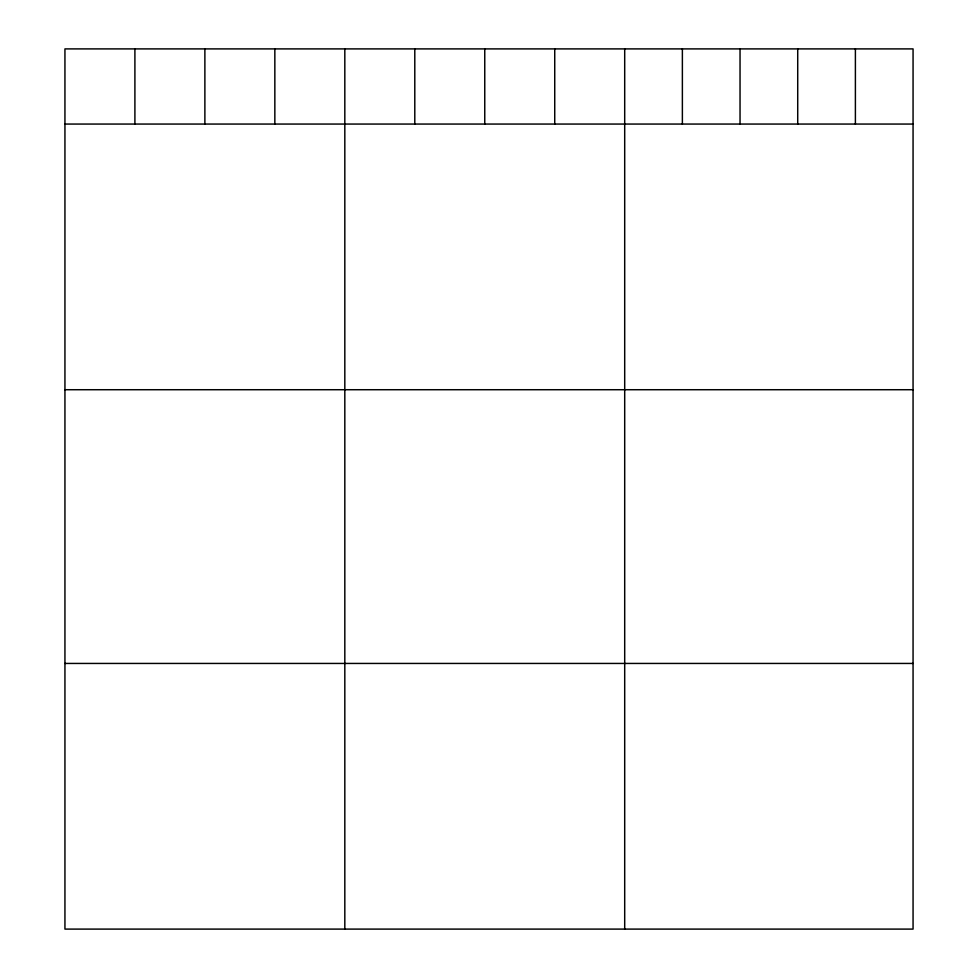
<?xml version="1.0" encoding="UTF-8"?>
<svg xmlns="http://www.w3.org/2000/svg" width="978" height="978" viewBox="0 0 978 978"><rect width="100%" height="100%" fill="white"/><g stroke="black" fill="none" stroke-linecap="round" stroke-linejoin="round"><path stroke-width="1.47" d="M913.061 124.059L913.061 929.1L64.939 929.1L64.939 48.9L913.061 48.9L913.061 124.059L64.939 124.059M64.939 389.721L913.061 389.721M64.939 663.439L913.061 663.439M855.395 48.9L855.395 124.059M797.718 48.9L797.718 124.059M740.04 48.9L740.04 124.059M682.375 48.9L682.375 124.059M624.697 48.9L624.697 929.1M554.734 48.9L554.734 124.059M484.758 48.9L484.758 124.059M414.794 48.9L414.794 124.059M344.818 48.9L344.818 929.1M274.842 48.9L274.842 124.059M204.879 48.9L204.879 124.059M134.903 48.9L134.903 124.059"/></g></svg>
